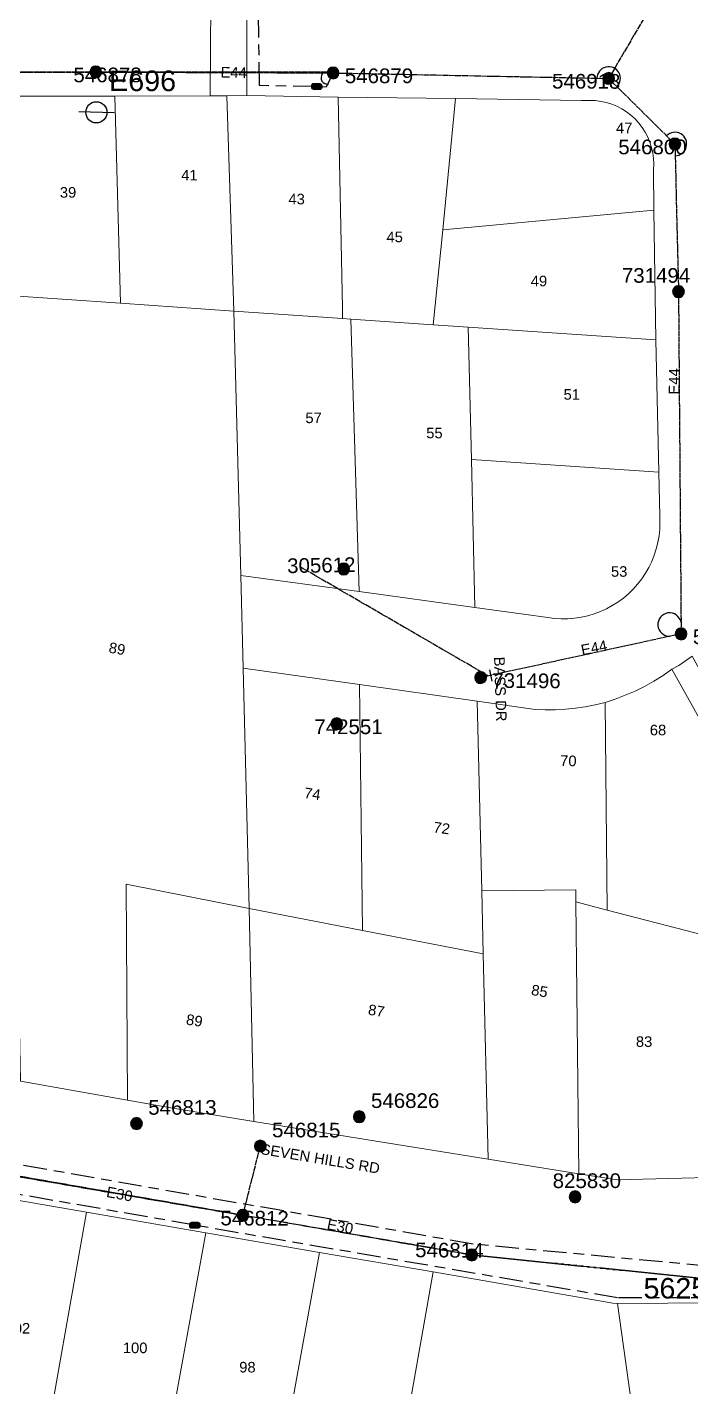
# Model space of a CAD drawing. Header units: metres. Extents: x 311460 to 313373, y 6261260 to 6263889.
# Drawn here: x 312857.9 to 312971, y 6262301.1 to 6262532.7 of the extents above; entities that cross this region are included whole.
import ezdxf
from ezdxf.enums import TextEntityAlignment as Align

# ---------------------------------------------------------------- set-up
doc = ezdxf.new("R2010")
doc.units = ezdxf.units.M
doc.linetypes.add('Cable Exist OH', pattern=[1, 1, 0])
doc.linetypes.add('Cable Exist UG', pattern=[8.2, 4, -1.2, 1.8, -1.2])
doc.layers.get('0').update_dxf_attribs({"color": 6})
doc.layers.add('Cadastre Land Parcels_SP_EXT', color=9, linetype='Continuous', lineweight=5)
doc.layers.add('Cadastre Roads_SP_EXT', color=9, linetype='Continuous', lineweight=5)
for name, color, linetype in [('Equip_HV_EXT', 7, 'Continuous'), ('Equip_SP_HV_EXT', 7, 'Continuous'), ('Mains_HV_EXT', 7, 'Continuous'), ('Mains_LV_EXT', 7, 'Continuous'), ('Mains_SL_EXT', 7, 'Continuous'), ('SupportsOH_SP_TR_HV_LV_SL_EXT', 7, 'Continuous')]:
    doc.layers.add(name, color=color, linetype=linetype)
doc.layers.get('0').freeze()
doc.styles.add('HVSW_LABEL', font='arial.ttf')
doc.styles.add('POLE_LABEL', font='arial.ttf')
doc.styles.get("Standard").update_dxf_attribs({"font": 'arial.ttf'})

# ---------------------------------------------------------------- blocks, each defined once
blk = doc.blocks.new('POLE_EXT')
blk.add_hatch(color=256).paths.add_polyline_path([(-1, 0, 1), (1, 0, 1)])
blk.add_lwpolyline([(-1, 0, 1), (1, 0, 1)], format="xyb", close=True)
for tag, height, flags, p in [('pNumber', 2.5, 8, (-17.84, 2.07)), ('OWNED_BY', 0.2, 9, (1.35, -0.4)), ('SPECIAL_USE', 0.2, 9, (1.35, -0.8)), ('STATE', 0.2, 9, (1.35, -1)), ('cLV', 0.2, 9, (1.35, -1.4)), ('hDepth', 0.2, 9, (1.35, -1.6)), ('hDia', 0.2, 9, (1.35, -1.8)), ('cHV', 0.2, 9, (1.35, -2)), ('PARENT', 0.2, 9, (1.35, -0.6)), ('USAGE', 0.2, 9, (1.35, -1.2)), ('LBRACKET', 0.2, 9, (1.35, -2.2)), ('LExisting', 0.2, 9, (1.35, -2.4)), ('cLinedev', 0.2, 9, (1.35, -3.4)), ('pExisting', 0.2, 9, (1.35, -3.8)), ('pFooting', 0.2, 9, (1.35, -4.4)), ('pNew', 0.2, 9, (1.35, -4.6)), ('LANTNUMBER', 0.2, 9, (1.35, -2.6)), ('LOther', 0.2, 9, (1.35, -2.8)), ('LRemove', 0.2, 9, (1.35, -3)), ('LEGEND', 0.2, 9, (1.35, -3.2)), ('LOCATION', 0.2, 9, (1.35, -3.6)), ('PFNUMBER', 0.2, 9, (1.35, -4)), ('NEWPFNUMBER', 0.2, 9, (1.35, -4.2)), ('pRelocate', 0.2, 9, (1.35, -5)), ('pRemove', 0.2, 9, (1.35, -5.2)), ('pReplace', 0.2, 9, (1.35, -5.4)), ('pStay', 0.2, 9, (1.35, -5.6)), ('pType', 0.2, 9, (1.35, -5.8)), ('cspan', 0.2, 9, (1.35, -6)), ('STREETNAME', 0.2, 9, (1.35, -6.2)), ('SUBURB', 0.2, 9, (1.35, -6.4)), ('OPERATED_BY', 0.2, 9, (1.36, -7.01)), ('NOTES', 0.2, 9, (1.35, -6.6)), ('MAINTAINED_BY', 0.2, 9, (1.36, -6.81))]:
    blk.add_attdef(tag, text='', height=height, dxfattribs=dict(flags=flags)).set_placement(p, align=Align.MIDDLE_LEFT)
at = {"style": 'POLE_LABEL'}
for tag, height, flags, p in [('ASSET_NUM', 2.5, 8, (2, 2)), ('STRUCTURE_PLANT_NUMBER', 0.2, 9, (1.35, 0.03)), ('STREET_CODE', 0.2, 9, (1.35, -0.2))]:
    blk.add_attdef(tag, text='', height=height, dxfattribs=dict(at, flags=flags)).set_placement(p, align=Align.MIDDLE_LEFT)
at = {"flags": 1}
blk.add_attdef('Z', (1.35, -7.33), '', height=0.2, dxfattribs=at)
blk = doc.blocks.new('HV_STJ_EXT')
h = blk.add_hatch(color=256)
edge = h.paths.add_edge_path()
edge.add_ellipse((-0.59, 0.13), major_axis=(0.226, 0.226), ratio=1, start_angle=45, end_angle=135)
edge.add_line((-0.91, 0.13), (-0.91, -0.13))
edge.add_ellipse((-0.59, -0.13), major_axis=(0.226, 0.226), ratio=1, start_angle=135, end_angle=225)
edge.add_line((-0.59, -0.45), (0.59, -0.45))
edge.add_ellipse((0.59, -0.13), major_axis=(-0.226, 0.226), ratio=1, start_angle=135, end_angle=225)
edge.add_line((0.91, -0.13), (0.91, 0.13))
edge.add_ellipse((0.59, 0.13), major_axis=(-0.226, 0.226), ratio=1, start_angle=225, end_angle=315)
edge.add_line((0.59, 0.45), (-0.59, 0.45))
blk.add_lwpolyline([(-0.91, 0.13), (-0.91, -0.13, 0.414214), (-0.59, -0.45), (0.59, -0.45, 0.414214), (0.91, -0.13), (0.91, 0.13, 0.414214), (0.59, 0.45), (-0.59, 0.45, 0.414214)], format="xyb", close=True)
for tag, flags, p in [('ORIENTATION', 9, (1.5, 0)), ('Z', 1, (1.5, -0.8)), ('USAGE', 9, (1.5, -0.2)), ('LEGEND', 9, (1.5, -0.4)), ('NOTES', 9, (1.5, -0.6))]:
    blk.add_attdef(tag, text='', height=0.2, dxfattribs=dict(flags=flags)).set_placement(p, align=Align.MIDDLE_LEFT)
blk = doc.blocks.new('HV_ABS_CLOSED_EXT')
blk.add_line((-3, 6.87), (3, 6.87))
blk.add_circle((0, 6.87), 1.8)
at = {"style": 'HVSW_LABEL'}
for tag, height, flags, p in [('ASSET_NUM', 3.5, 8, (2, 2)), ('STREET_CODE', 0.2, 9, (0, -0.2))]:
    blk.add_attdef(tag, text='', height=height, dxfattribs=dict(at, flags=flags)).set_placement(p, align=Align.MIDDLE_LEFT)
at = {"flags": 1}
blk.add_attdef('Z', (0, 0), '', height=0.2, dxfattribs=at)
at = {"flags": 9}
for tag, p in [('ACTUAL_STATUS', (0, -0.4)), ('CONSTRUCTED_VOLTAGE', (0, -0.6)), ('OPERATING_VOLTAGE', (0, -1)), ('ORIENTATION', (0, -1.2)), ('OWNED_BY', (0, -1.4)), ('STATE', (0, -1.6)), ('SWITCH_TYPE', (0, -1.8)), ('NO_PHASES', (0, -0.8)), ('USAGE', (0, -2)), ('LEGEND', (0, -2.2)), ('LOCATION', (0, -2.4)), ('STREETNAME', (0, -2.6)), ('SUBURB', (0, -2.8)), ('NOTES', (0, -3))]:
    blk.add_attdef(tag, text='', height=0.2, dxfattribs=at).set_placement(p, align=Align.MIDDLE_LEFT)
blk = doc.blocks.new('End Shackle_EXT')
at = {"flags": 9}
blk.add_attdef('NOTES', text='', height=0.2, dxfattribs=at).set_placement((0, -1.6), align=Align.MIDDLE_LEFT)
blk.add_wipeout([(0, 0.25), (1.81, 0.25), (1.82, -0.25), (0, -0.25)])
blk.add_line((1.81, -1), (1.81, 1))
at = {"flags": 1}
blk.add_attdef('Z', (0, 0), '', height=0.2, dxfattribs=at)
at = {"flags": 9}
for tag, p in [('CONNECTOR_TYPE', (0, 0)), ('CONSTRUCTED_VOLTAGE', (0, -0.2)), ('OPERATING_VOLTAGE', (0, -0.6)), ('ORIENTATION', (0, -0.8)), ('OWNED_BY', (0, -1)), ('STATE', (0, -1.2)), ('NO_PHASES', (0, -0.4)), ('USAGE', (0, -1.4))]:
    blk.add_attdef(tag, text='', height=0.2, dxfattribs=at).set_placement(p, align=Align.MIDDLE_LEFT)

msp = doc.modelspace()

# ---------------------------------------------------------------- linework, layer by layer
at = {"layer": 'Cadastre Land Parcels_SP_EXT', "linetype": 'Continuous'}
for points in [[(312872.86, 6262520.99), (312853.28, 6262520.96), (312853.96, 6262487.04), (312873.81, 6262485.68), (312872.86, 6262520.99)], [(312889.08, 6262521), (312872.86, 6262520.99), (312873.81, 6262485.68), (312893.16, 6262484.36), (312891.93, 6262521.01), (312889.08, 6262521)], [(312895.38, 6262521.05), (312891.93, 6262521.01), (312893.16, 6262484.36), (312911.68, 6262483.09), (312911.64, 6262484.89), (312910.91, 6262520.81), (312895.38, 6262521.05)], [(312930.92, 6262520.54), (312910.91, 6262520.81), (312911.64, 6262484.89), (312911.68, 6262483.09), (312913.08, 6262482.99), (312927.12, 6262482.03), (312928.79, 6262498.22), (312930.92, 6262520.54)], [(312964.76, 6262501.55), (312964.68, 6262508.44), (312964.72, 6262509.39), (312964.68, 6262510.33), (312964.56, 6262511.28), (312964.35, 6262512.2), (312964.07, 6262513.11), (312963.7, 6262513.98), (312963.26, 6262514.82), (312962.75, 6262515.63), (312962.18, 6262516.38), (312961.53, 6262517.08), (312960.83, 6262517.71), (312960.08, 6262518.29), (312959.28, 6262518.8), (312958.43, 6262519.24), (312957.56, 6262519.6), (312956.65, 6262519.88), (312955.72, 6262520.08), (312954.8, 6262520.22), (312952.43, 6262520.24), (312930.92, 6262520.54), (312928.79, 6262498.22), (312964.76, 6262501.55)], [(312965.05, 6262479.46), (312964.76, 6262501.55), (312928.79, 6262498.22), (312927.12, 6262482.03), (312933.11, 6262481.59), (312965.05, 6262479.46)], [(312873.81, 6262485.68), (312853.96, 6262487.04), (312854.11, 6262483.69), (312854.68, 6262444.69), (312855.18, 6262429.03), (312856.01, 6262390.87), (312856.76, 6262353.13), (312875, 6262349.92), (312874.77, 6262386.73), (312895.75, 6262382.59), (312894.75, 6262423.5), (312894.31, 6262439.3), (312893.16, 6262484.36), (312873.81, 6262485.68)], [(312911.68, 6262483.09), (312893.16, 6262484.36), (312894.31, 6262439.3), (312914.49, 6262436.55), (312913.08, 6262482.99), (312911.68, 6262483.09)], [(312934.24, 6262433.86), (312933.63, 6262459.05), (312933.11, 6262481.59), (312927.12, 6262482.03), (312913.08, 6262482.99), (312914.49, 6262436.55), (312934.24, 6262433.86)], [(312965.05, 6262479.46), (312933.11, 6262481.59), (312933.63, 6262459.05), (312965.61, 6262456.89), (312965.05, 6262479.46)], [(312965.61, 6262456.89), (312933.63, 6262459.05), (312934.24, 6262433.86), (312946.67, 6262432.12), (312947.81, 6262431.97), (312948.94, 6262431.9), (312950.08, 6262431.92), (312951.22, 6262432.01), (312952.35, 6262432.18), (312953.46, 6262432.43), (312954.55, 6262432.75), (312955.62, 6262433.15), (312956.66, 6262433.62), (312957.66, 6262434.17), (312958.62, 6262434.78), (312959.54, 6262435.45), (312960.41, 6262436.19), (312961.22, 6262436.99), (312961.98, 6262437.84), (312962.68, 6262438.74), (312963.31, 6262439.69), (312963.88, 6262440.68), (312964.38, 6262441.71), (312964.8, 6262442.76), (312965.15, 6262443.85), (312965.43, 6262444.95), (312965.62, 6262446.08), (312965.74, 6262447.21), (312965.78, 6262448.35), (312965.74, 6262449.49), (312965.61, 6262456.89)], [(312978.99, 6262411.51), (312971.25, 6262425.58), (312970.16, 6262424.75), (312969.01, 6262423.99), (312967.81, 6262423.32), (312974.49, 6262411.37), (312978.99, 6262411.51)], [(312914.55, 6262420.71), (312894.75, 6262423.5), (312895.75, 6262382.59), (312915.07, 6262378.85), (312914.55, 6262420.71)], [(312974.49, 6262411.37), (312967.81, 6262423.32), (312966.31, 6262422.27), (312964.76, 6262421.3), (312963.17, 6262420.42), (312961.53, 6262419.61), (312959.86, 6262418.89), (312958.15, 6262418.24), (312956.42, 6262417.69), (312956.79, 6262382.3), (312975.26, 6262377.5), (312974.49, 6262411.37)], [(312915.07, 6262378.85), (312935.67, 6262374.87), (312935.42, 6262385.56), (312934.61, 6262417.89), (312914.55, 6262420.71), (312915.07, 6262378.85)], [(312956.42, 6262417.69), (312954.74, 6262417.27), (312953.06, 6262416.94), (312951.36, 6262416.68), (312949.66, 6262416.51), (312947.94, 6262416.42), (312946.22, 6262416.41), (312944.53, 6262416.47), (312934.61, 6262417.89), (312935.42, 6262385.56), (312951.43, 6262385.75), (312951.45, 6262383.7), (312956.79, 6262382.3), (312956.42, 6262417.69)], [(312895.75, 6262382.59), (312874.77, 6262386.73), (312875, 6262349.92), (312882.42, 6262348.63), (312896.56, 6262346.29), (312895.75, 6262382.59)], [(312951.45, 6262383.7), (312951.43, 6262385.75), (312935.42, 6262385.56), (312935.67, 6262374.87), (312936.52, 6262339.89), (312951.95, 6262337.39), (312951.45, 6262383.7)], [(312935.67, 6262374.87), (312915.07, 6262378.85), (312895.75, 6262382.59), (312896.56, 6262346.29), (312936.52, 6262339.89), (312935.67, 6262374.87)], [(312956.79, 6262382.3), (312951.45, 6262383.7), (312951.95, 6262337.39), (312958.51, 6262336.33), (312976.12, 6262336.78), (312975.26, 6262377.5), (312956.79, 6262382.3)], [(312868.03, 6262330.83), (312848.27, 6262334.24), (312840.51, 6262289.33), (312860.12, 6262286.19), (312868.03, 6262330.83)], [(312880.32, 6262282.96), (312888.39, 6262327.32), (312868.03, 6262330.83), (312860.12, 6262286.19), (312880.32, 6262282.96)], [(312899.74, 6262279.85), (312907.77, 6262323.99), (312888.39, 6262327.32), (312880.32, 6262282.96), (312899.74, 6262279.85)], [(312919.39, 6262276.71), (312919.92, 6262279.73), (312927.14, 6262320.66), (312907.77, 6262323.99), (312899.74, 6262279.85), (312919.39, 6262276.71)], [(312965.19, 6262267.68), (312958.55, 6262315.26), (312957.75, 6262315.35), (312927.14, 6262320.66), (312919.92, 6262279.73), (312941.56, 6262260.39), (312965.19, 6262267.68)]]:
    msp.add_lwpolyline(points, close=True, dxfattribs=at)
msp.add_lwpolyline([(313040.37, 6262300.24), (313131.49, 6262305.41), (313130.09, 6262315.79), (313125.22, 6262319.4), (313081.75, 6262317.29), (313053.17, 6262315.9), (312958.55, 6262315.26), (312965.19, 6262267.68)], dxfattribs=at)
at = {"layer": 'Cadastre Roads_SP_EXT', "linetype": 'Continuous'}
for points in [[(312853.28, 6262520.96), (312872.86, 6262520.99), (312889.08, 6262521), (312889.15, 6262528.89), (312889.22, 6262536.77), (312868.47, 6262536.6), (312848.33, 6262536.43)], [(312895.36, 6262537.07), (312895.37, 6262529.06), (312895.38, 6262521.05), (312910.91, 6262520.81), (312930.92, 6262520.54), (312952.43, 6262520.24), (312954.8, 6262520.22), (312955.72, 6262520.08), (312956.65, 6262519.88), (312957.56, 6262519.6), (312958.43, 6262519.24), (312959.28, 6262518.8), (312960.08, 6262518.29), (312960.83, 6262517.71), (312961.53, 6262517.08), (312962.18, 6262516.38), (312962.75, 6262515.63), (312963.26, 6262514.82), (312963.7, 6262513.98), (312964.07, 6262513.11), (312964.35, 6262512.2), (312964.56, 6262511.28), (312964.68, 6262510.33), (312964.72, 6262509.39), (312964.68, 6262508.44), (312964.76, 6262501.55), (312965.05, 6262479.46), (312965.61, 6262456.89), (312965.74, 6262449.49), (312965.78, 6262448.35), (312965.74, 6262447.21), (312965.62, 6262446.08), (312965.43, 6262444.96), (312965.15, 6262443.85), (312964.8, 6262442.76), (312964.38, 6262441.71), (312963.88, 6262440.68), (312963.31, 6262439.69), (312962.68, 6262438.74), (312961.98, 6262437.84), (312961.22, 6262436.99), (312960.41, 6262436.19), (312959.54, 6262435.45), (312958.62, 6262434.78), (312957.66, 6262434.17), (312956.66, 6262433.62), (312955.62, 6262433.15), (312954.55, 6262432.75), (312953.46, 6262432.43), (312952.35, 6262432.18), (312951.22, 6262432.01), (312950.08, 6262431.92), (312948.94, 6262431.9), (312947.81, 6262431.97), (312946.67, 6262432.12), (312934.24, 6262433.86), (312914.49, 6262436.55), (312894.31, 6262439.3), (312894.75, 6262423.5), (312914.55, 6262420.71), (312934.61, 6262417.89), (312944.53, 6262416.47), (312946.22, 6262416.41), (312947.94, 6262416.42), (312949.66, 6262416.51), (312951.36, 6262416.68), (312953.06, 6262416.94), (312954.74, 6262417.27), (312956.42, 6262417.69), (312958.15, 6262418.24), (312959.86, 6262418.89), (312961.53, 6262419.61), (312963.17, 6262420.42), (312964.76, 6262421.3), (312966.31, 6262422.27), (312967.81, 6262423.32), (312969.01, 6262423.99), (312970.16, 6262424.75), (312971.25, 6262425.58)], [(312848.27, 6262334.24), (312868.03, 6262330.83), (312888.39, 6262327.32), (312907.77, 6262323.99), (312927.14, 6262320.66), (312957.75, 6262315.35), (312958.55, 6262315.26), (313053.17, 6262315.9), (313052.2, 6262327.43), (313051.23, 6262338.94), (313035.4, 6262338.53), (313015.78, 6262337.95), (312996, 6262337.36), (312976.12, 6262336.78), (312958.51, 6262336.33), (312951.95, 6262337.39), (312936.52, 6262339.89), (312896.56, 6262346.29), (312882.42, 6262348.63), (312875, 6262349.92), (312856.76, 6262353.13)]]:
    msp.add_lwpolyline(points, dxfattribs=at)
at = {"layer": 'Mains_HV_EXT', "linetype": 'Cable Exist UG'}
for points in [[(312907.28, 6262522.61), (312897.53, 6262522.76), (312897.35, 6262535.2), (312893.64, 6262535.45), (312892.4, 6262613.52), (312975.47, 6262615.3), (313006.71, 6262615.87), (313023.43, 6262616.25)], [(312910.05, 6262524.93), (312908.88, 6262522.48), (312907.28, 6262522.55)], [(312886.49, 6262328.61), (312769.33, 6262349.12), (312725.39, 6262357.55), (312724.35, 6262351.8), (312722.74, 6262340.24), (312722.23, 6262329.67), (312722.82, 6262317), (312734.31, 6262236.69), (312734.75, 6262232.53), (312729.48, 6262231.75)], [(313058.66, 6262319.24), (313053.84, 6262319.05), (313017.79, 6262318.74), (313016.09, 6262316.65), (312970.89, 6262316.23), (312958.54, 6262316.23), (312886.49, 6262328.61)]]:
    msp.add_lwpolyline(points, dxfattribs=at)
at = {"layer": 'Mains_HV_EXT', "linetype": 'Cable Exist OH'}
for points in [[(312869.88, 6262525.08), (312830.39, 6262525.01)], [(312910.11, 6262525.05), (312869.88, 6262525.08)], [(312479.43, 6262418.47), (312505.94, 6262412), (312560.94, 6262396.97), (312598.58, 6262388.16), (312624.11, 6262382.43), (312656.31, 6262375.31), (312689.33, 6262367.54), (312716.94, 6262362.41), (312768.3, 6262352.39), (312933.7, 6262323.56), (312974.57, 6262319.38)]]:
    msp.add_lwpolyline(points, dxfattribs=at)
at = {"layer": 'Mains_HV_EXT', "linetype": 'Continuous'}
msp.add_lwpolyline([(312908.21, 6262524.77, 0.669127), (312909.3, 6262523.02)], format="xyb", dxfattribs=at)
at = {"layer": 'Mains_LV_EXT', "linetype": 'Cable Exist OH'}
for points in [[(312991.93, 6262557.48), (312976.92, 6262557.91), (312957.04, 6262523.98)], [(312830.39, 6262525.01), (312869.61, 6262525.08)], [(312869.61, 6262525.08), (312910.05, 6262524.93)], [(312910.05, 6262524.93), (312957.04, 6262523.98)], [(312957.04, 6262523.98), (312968.33, 6262512.81)], [(312968.33, 6262512.81), (312968.94, 6262487.67)], [(312968.94, 6262487.67), (312969.39, 6262429.36)], [(312894.69, 6262330.31), (312842.2, 6262339.36)], [(312933.7, 6262323.56), (312894.69, 6262330.31)], [(312974.57, 6262319.38), (312933.7, 6262323.56)]]:
    msp.add_lwpolyline(points, dxfattribs=at)
at = {"layer": 'Mains_LV_EXT', "linetype": 'Continuous'}
for points in [[(312958.46, 6262522.57, 1.477292), (312955.04, 6262524.02)], [(312968.36, 6262510.81, 1.491445), (312966.91, 6262514.22)], [(312969.38, 6262431.36, 2.101101), (312967.44, 6262428.94)]]:
    msp.add_lwpolyline(points, format="xyb", dxfattribs=at)
at = {"layer": 'Mains_SL_EXT', "linetype": 'Cable Exist OH'}
for points in [[(312830.39, 6262525.01), (312869.61, 6262525.08), (312910.06, 6262524.93)], [(312910.06, 6262524.93), (312957.04, 6262523.98), (312968.33, 6262512.81)], [(312968.33, 6262512.81), (312968.94, 6262487.67)], [(312968.94, 6262487.67), (312969.39, 6262429.36)], [(312894.69, 6262330.31), (312897.65, 6262342.09)], [(312842.2, 6262339.36), (312894.69, 6262330.31)], [(312933.7, 6262323.56), (312894.69, 6262330.31)], [(312974.57, 6262319.38), (312933.7, 6262323.56)]]:
    msp.add_lwpolyline(points, dxfattribs=at)

# ---------------------------------------------------------------- block references
at = {"layer": 'Equip_HV_EXT', "rotation": 359.8091956448038}
msp.add_blockref('HV_STJ_EXT', (312907.28, 6262522.61), dxfattribs=at)
at = {"layer": 'Equip_HV_EXT'}
msp.add_blockref('HV_STJ_EXT', (312886.49, 6262328.61), dxfattribs=at)
at = {"layer": 'Equip_SP_HV_EXT'}
ref = msp.add_blockref('HV_ABS_CLOSED_EXT', (312869.88, 6262525.08), dxfattribs=dict(at, rotation=178.6243257657275))
ref.add_attrib('ASSET_NUM', 'E696', dxfattribs={"layer": '0', "height": 3.5, "style": 'HVSW_LABEL'}).set_placement((312871.88, 6262525.33), align=Align.TOP_LEFT)
ref = msp.add_blockref('HV_ABS_CLOSED_EXT', (312974.57, 6262319.38), dxfattribs=dict(at, rotation=353.8682529926906))
ref.add_attrib('ASSET_NUM', '56250', dxfattribs={"layer": '0', "height": 3.5, "rotation": 0, "style": 'HVSW_LABEL'}).set_placement((312976.57, 6262319.63), align=Align.TOP_RIGHT)
at = {"layer": 'SupportsOH_SP_TR_HV_LV_SL_EXT'}
ref = msp.add_blockref('POLE_EXT', (312869.61, 6262525.08), dxfattribs=at)
ref.add_attrib('ASSET_NUM', '546878', dxfattribs={"layer": '0', "height": 2.5, "style": 'POLE_LABEL'}).set_placement((312871.61, 6262525.83), align=Align.TOP_CENTER)
ref = msp.add_blockref('POLE_EXT', (312910.06, 6262524.93), dxfattribs=at)
ref.add_attrib('ASSET_NUM', '546879', dxfattribs={"layer": '0', "height": 2.5, "style": 'POLE_LABEL'}).set_placement((312912.06, 6262525.68), align=Align.TOP_LEFT)
ref = msp.add_blockref('POLE_EXT', (312957.04, 6262523.98), dxfattribs=at)
ref.add_attrib('ASSET_NUM', '546918', dxfattribs={"layer": '0', "height": 2.5, "rotation": 359.8291, "style": 'POLE_LABEL'}).set_placement((312959.04, 6262524.73), align=Align.TOP_RIGHT)
ref = msp.add_blockref('POLE_EXT', (312968.33, 6262512.81), dxfattribs=at)
ref.add_attrib('ASSET_NUM', '546800', dxfattribs={"layer": '0', "height": 2.5, "style": 'POLE_LABEL'}).set_placement((312970.33, 6262513.56), align=Align.TOP_RIGHT)
ref = msp.add_blockref('POLE_EXT', (312968.94, 6262487.67), dxfattribs=at)
ref.add_attrib('ASSET_NUM', '731494', dxfattribs={"layer": '0', "height": 2.5, "style": 'POLE_LABEL'}).set_placement((312970.94, 6262488.42), align=Align.BOTTOM_RIGHT)
ref = msp.add_blockref('POLE_EXT', (312911.88, 6262440.41), dxfattribs=at)
ref.add_attrib('ASSET_NUM', '305612', dxfattribs={"layer": '0', "height": 2.5, "rotation": 1, "style": 'POLE_LABEL'}).set_placement((312913.88, 6262441.16), align=Align.MIDDLE_RIGHT)
ref = msp.add_blockref('POLE_EXT', (312969.39, 6262429.36), dxfattribs=at)
ref.add_attrib('ASSET_NUM', '546801', dxfattribs={"layer": '0', "height": 2.5, "style": 'POLE_LABEL'}).set_placement((312971.39, 6262430.11), align=Align.TOP_LEFT)
ref = msp.add_blockref('POLE_EXT', (312910.69, 6262414.03), dxfattribs=at)
ref.add_attrib('ASSET_NUM', '742551', dxfattribs={"layer": '0', "height": 2.5, "style": 'POLE_LABEL'}).set_placement((312912.69, 6262414.78), align=Align.TOP_CENTER)
ref = msp.add_blockref('POLE_EXT', (312876.55, 6262345.94), dxfattribs=at)
ref.add_attrib('ASSET_NUM', '546813', dxfattribs={"layer": '0', "height": 2.5, "rotation": 359.9617, "style": 'POLE_LABEL'}).set_placement((312878.55, 6262346.69), align=Align.BOTTOM_LEFT)
ref = msp.add_blockref('POLE_EXT', (312914.52, 6262347.09), dxfattribs=at)
ref.add_attrib('ASSET_NUM', '546826', dxfattribs={"layer": '0', "height": 2.5, "style": 'POLE_LABEL'}).set_placement((312916.52, 6262347.84), align=Align.BOTTOM_LEFT)
ref = msp.add_blockref('POLE_EXT', (312897.65, 6262342.09), dxfattribs=at)
ref.add_attrib('ASSET_NUM', '546815', dxfattribs={"layer": '0', "height": 2.5, "rotation": 359.7812, "style": 'POLE_LABEL'}).set_placement((312899.65, 6262342.85), align=Align.BOTTOM_LEFT)
ref = msp.add_blockref('POLE_EXT', (312951.32, 6262333.45), dxfattribs=at)
ref.add_attrib('ASSET_NUM', '825830', dxfattribs={"layer": '0', "height": 2.5, "rotation": 0.038, "style": 'POLE_LABEL'}).set_placement((312953.32, 6262334.2), align=Align.BOTTOM_CENTER)
ref = msp.add_blockref('POLE_EXT', (312894.69, 6262330.31), dxfattribs=at)
ref.add_attrib('ASSET_NUM', '546812', dxfattribs={"layer": '0', "height": 2.5, "rotation": 359.692, "style": 'POLE_LABEL'}).set_placement((312896.69, 6262331.06), align=Align.TOP_CENTER)
ref = msp.add_blockref('POLE_EXT', (312933.7, 6262323.56), dxfattribs=at)
ref.add_attrib('ASSET_NUM', '546814', dxfattribs={"layer": '0', "height": 2.5, "rotation": 359.4652, "style": 'POLE_LABEL'}).set_placement((312935.7, 6262324.31), align=Align.MIDDLE_RIGHT)

# ---------------------------------------------------------------- texts
at = {"layer": 'Cadastre Land Parcels_SP_EXT'}
for s, p in [('47', (312958.29, 6262514.65)), ('41', (312884.17, 6262506.61)), ('39', (312863.48, 6262503.67)), ('43', (312902.45, 6262502.53)), ('45', (312919.16, 6262496.08)), ('49', (312943.76, 6262488.57)), ('51', (312949.35, 6262469.25)), ('57', (312905.34, 6262465.26)), ('55', (312925.94, 6262462.68)), ('53', (312957.43, 6262439.09)), ('68', (312964.05, 6262412.08)), ('83', (312961.68, 6262359)), ('102', (312854.23, 6262310.15)), ('100', (312874.22, 6262306.82)), ('98', (312894.06, 6262303.53))]:
    msp.add_text(s, height=1.8, dxfattribs=at).set_placement(p)
for s, rotation, p in [('89', 349.9229, (312871.71, 6262426.19)), ('70', 358.0445, (312948.74, 6262406.89)), ('74', 351.9934, (312905.03, 6262401.41)), ('72', 351.9933, (312927.07, 6262395.58)), ('85', 350.8286, (312943.74, 6262367.86)), ('87', 350.8599, (312915.92, 6262364.5)), ('89', 350.9018, (312884.9, 6262362.83))]:
    msp.add_text(s, height=1.8, rotation=rotation, dxfattribs=at).set_placement(p)
at = {"layer": 'Cadastre Roads_SP_EXT'}
for s, rotation, p in [('BASS DR', 271.9057, (312937.5, 6262425.44)), ('SEVEN HILLS RD', 350.5286, (312897.6, 6262340.76))]:
    msp.add_text(s, height=1.8, rotation=rotation, dxfattribs=at).set_placement(p)
at = {"layer": 'Mains_LV_EXT'}
for s, rotation, p in [('E44', 359.0066, (312890.87, 6262524.15)), ('E44', 89.3664, (312969.08, 6262470.13)), ('E44', 11.1967, (312952.52, 6262425.68)), ('E30', 349.1259, (312871.3, 6262333.46)), ('E30', 349.1259, (312908.91, 6262327.94))]:
    msp.add_text(s, height=1.8, rotation=rotation, dxfattribs=at).set_placement(p)

# ---------------------------------------------------------------- next in the draw order: block references
at = {"layer": 'Mains_LV_EXT', "rotation": 11.19670485417384}
msp.add_blockref('End Shackle_EXT', (312935.21, 6262421.91), dxfattribs=at)

# ---------------------------------------------------------------- next in the draw order: linework, layer by layer
at = {"layer": 'Mains_HV_EXT', "linetype": 'Cable Exist UG'}
msp.add_lwpolyline([(313076.34, 6262644.01), (313072.04, 6262641.73), (313064.99, 6262640.64), (313065.78, 6262635.58), (313066.31, 6262613.08), (313069.04, 6262497.15), (313070.89, 6262422.01), (313073.08, 6262326.83), (313073.27, 6262322.03), (313048.28, 6262321.56), (313012.34, 6262321.84), (312974.36, 6262321.58), (312933.95, 6262325.4), (312842.45, 6262341.37)], dxfattribs=at)
at = {"layer": 'Mains_LV_EXT', "linetype": 'Cable Exist OH'}
for points in [[(312936.5, 6262422.19), (312904.41, 6262440.8)], [(312969.39, 6262429.36), (312935.21, 6262421.91)]]:
    msp.add_lwpolyline(points, dxfattribs=at)

# ---------------------------------------------------------------- next in the draw order: block references
at = {"layer": 'SupportsOH_SP_TR_HV_LV_SL_EXT'}
ref = msp.add_blockref('POLE_EXT', (312935.21, 6262421.91), dxfattribs=dict(at, rotation=0.2181877851267162))
ref.add_attrib('ASSET_NUM', '731496', dxfattribs={"layer": '0', "height": 2.5, "rotation": 359.6776, "style": 'POLE_LABEL'}).set_placement((312937.21, 6262422.66), align=Align.TOP_LEFT)

doc.saveas('drawing.dxf')
